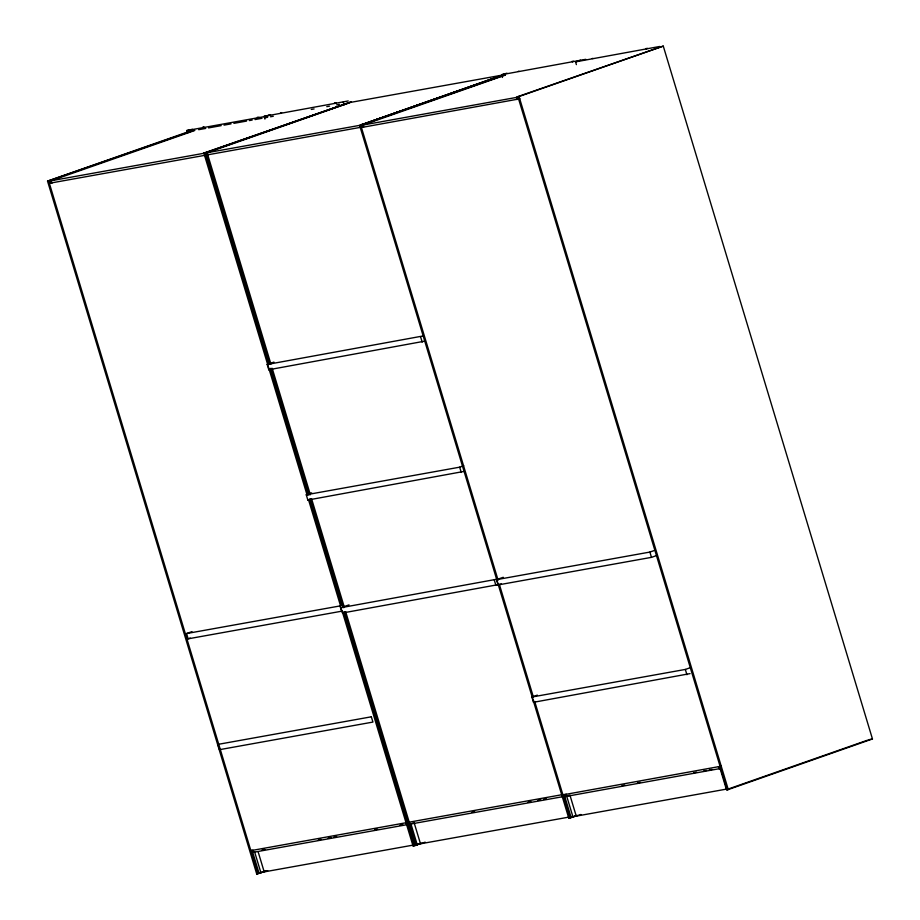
<?xml version="1.0" encoding="UTF-8"?>
<svg xmlns="http://www.w3.org/2000/svg" width="920" height="920" viewBox="0 0 920 920"><rect width="100%" height="100%" fill="white"/><g stroke="black" fill="none" stroke-linecap="round" stroke-linejoin="round"><path stroke-width="1.38" d="M204.24 127.144L202.894 127.017L203.573 127.431M348.243 100.947L264.109 116.357L264.937 119.105M519.121 71.311L518.293 71.323M585.752 59.317L501.618 74.715L502.447 77.475M593.055 58.454L592.238 58.477M659.697 46.471L575.563 61.87L576.391 64.618M269.755 364.159L205.896 152.651L351.21 101.867L203.837 153.053L307.188 495.351M363.596 127.087L362.974 125.039L516.384 97.439L663.274 46.103L872.459 738.956L728.272 789.544L727.156 789.751L517.971 96.887L519.087 96.692L728.272 789.544M872.436 738.978L868.802 739.737M187.565 133.308L186.737 130.559L192.406 129.271M267.72 870.665L256.726 874L47.541 181.136L190.244 131.088M47.541 181.136L194.626 130.065M361.502 127.167L49.369 183.287L52.52 182.505L51.532 182.85L50.91 180.803L194.73 130.513M264.109 116.357L269.779 115.069M265.834 116.334L270.526 114.689M207.828 154.755L207.207 152.708L350.773 102.35L504.183 74.761M205.666 155.192L206.896 154.755L206.195 152.409M206.609 154.997L207.839 154.571L205.919 154.916M501.618 74.715L506.977 73.186M361.606 124.775L504.344 74.382M502.308 75.313L359.605 125.373L568.79 818.236L580.957 814.487M360.617 125.12L500.147 76.176M504.678 74.784L362.204 124.568M519.915 98.796L361.433 127.512L362.664 127.087L361.962 124.74L505.344 74.773M362.974 125.039L505.195 75.152M575.563 61.87L580.554 60.214M516.384 97.439L517.005 99.486L517.995 99.141L517.281 96.807L663.228 46.103M425.339 341.044L268.778 369.748L267.191 364.469L273.953 362.1M268.778 369.748L271.929 368.644M267.191 364.469L423.303 335.926M464.404 471.339L307.843 500.043L306.256 494.764L311.661 492.867M307.843 500.043L310.994 498.939M306.256 494.764L459.666 467.176L463.726 465.75M186.564 633.546L339.974 605.946L341.561 611.225L188.151 638.825L186.564 633.546L191.981 631.649M188.151 638.825L190.256 638.089M339.974 605.946L342.677 605.004M498.007 584.672L342.493 612.996L340.906 607.717L349.025 604.877M342.493 612.996L344.597 612.26M340.906 607.717L497.018 579.186M655.672 555.875L651.486 557.347L498.076 584.936L496.478 579.669L503.251 577.288M498.076 584.936L501.216 583.832M496.478 579.669L649.888 552.069L653.947 550.643M690.069 673.612L533.508 702.305L531.921 697.026L537.326 695.129M533.508 702.305L535.601 701.569M531.921 697.026L685.331 669.438L689.39 668.012M253.011 850.218L253.632 852.265L254.621 851.92L260.992 873.022M256.726 874L266.144 870.699M407.157 822.549L408.388 822.123L415.38 845.273L414.138 845.71L413.022 845.905L342.056 610.834M408.1 822.365L409.331 821.928M409.319 822.123L409.94 824.17L413.057 823.078M413.022 845.905L421.13 843.065M344.54 611.834L415.092 845.514L416.323 845.077M415.092 845.514L425.19 842.156M565.087 794.443L565.708 796.501L568.824 795.397M568.79 818.236L576.874 815.396M576.541 815.81L571.389 817.42M721.395 766.164L562.925 794.88L564.155 794.443L571.147 817.604M565.708 796.501L720.095 768.556M719.118 768.901L718.497 766.855L719.474 766.509L726.466 789.659L728.606 788.911M729.675 788.532L867.629 740.151M727.156 789.751L728.387 789.314L726.466 789.659M186.737 130.559L264.419 116.587M198.697 129.685L205.735 128.421M208.541 127.914L221.214 125.637M224.031 125.131L231.058 123.866M233.875 123.36L246.548 121.084M249.355 120.577L252.172 120.071M254.989 119.565L262.027 118.3M264.845 117.794L267.651 117.288M270.468 116.771L273.286 116.265M311.282 109.434L314.099 108.928M326.772 106.651L329.578 106.145M336.616 104.88L339.434 104.374M361.514 124.476L363.434 124.131M203.837 153.053L204.953 152.846L268.812 364.343M517.281 96.807L519.202 96.462M50.91 180.803L204.32 153.203L348.22 103.063M207.207 152.708L360.721 125.177L498.111 580.221M562.994 794.523L250.849 850.644L252.091 850.218L259.072 873.367M262.05 850.034L264.868 849.528M318.343 839.914L321.16 839.408M328.198 838.131L331.016 837.625M333.834 837.119L336.639 836.613M374.647 829.782L377.464 829.276M399.981 825.228L402.799 824.722M471.834 812.325L474.651 811.819M528.126 802.194L530.943 801.688M537.981 800.423L540.799 799.917M543.616 799.411L546.422 798.905M621.977 785.657L624.783 785.151M637.456 782.874L640.274 782.368M693.749 772.754L696.567 772.248M703.605 770.983L706.422 770.477M709.228 769.959L712.045 769.453M253.632 852.265L407.042 824.676L406.421 822.618M409.94 824.17L561.936 796.835M413.39 845.066L264.201 871.895L258.233 852.115M572.504 816.466L420.497 843.801L414.126 822.698M728.272 788.785L576.265 816.132L569.894 795.029M414.402 845.422L417.289 844.928L410.918 823.825M280.542 112.803L281.612 112.642M257.347 117.265L259.049 117.288M647.553 48.357L645.897 48.587L646.564 49.001M573.62 61.203L571.952 61.433L572.62 61.847M336.099 102.833L334.443 103.074L335.11 103.488M649.888 552.069L651.486 557.347M685.331 669.438L686.918 674.716M566.076 794.098L573.056 817.259M499.353 584.349L533.428 697.176M534.669 701.304L569.905 818.029M494.316 580.129L495.903 585.407M420.601 336.869L422.188 342.148M459.666 467.176L461.253 472.443M343.206 102.12L344.034 104.88M208.196 152.363L205.309 152.858M207.023 152.455L270.94 364.159M272.182 368.287L310.362 494.764M311.615 498.881L344.402 607.487M345.644 611.616L416.208 845.319M270.998 368.276L309.223 494.868M310.466 498.996L343.286 607.706M270.055 368.471L308.28 495.063M309.522 499.192L341.516 605.141M343.585 612.03L414.138 845.71M308.43 499.479L340.388 605.337M49.887 180.504L50.6 182.85M48.657 180.941L257.841 873.804M371.335 716.806L217.936 744.395L219.523 749.673L372.933 722.073L371.335 716.806"/></g></svg>
